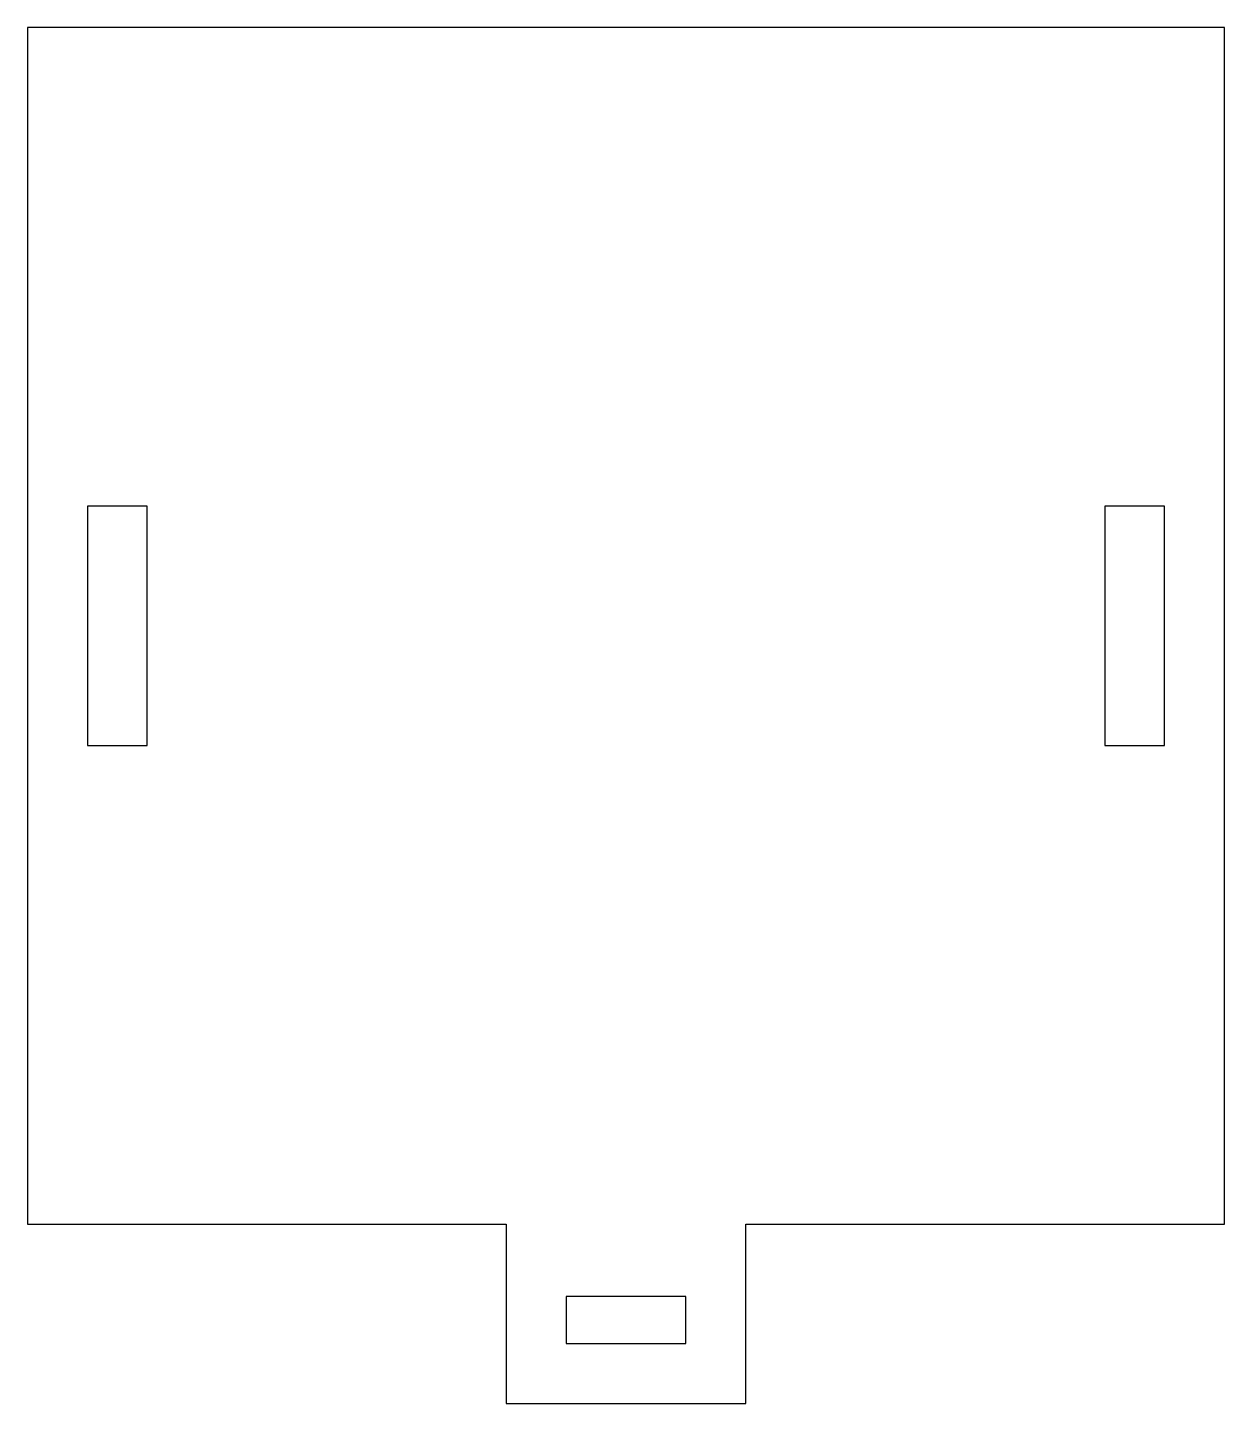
# Model space of a CAD drawing. Header units: millimetres. Extents: x 0 to 100, y -115 to 0.
import ezdxf

# ---------------------------------------------------------------- set-up
doc = ezdxf.new("R2010")
doc.units = ezdxf.units.MM

msp = doc.modelspace()

# ---------------------------------------------------------------- linework, layer by layer
at = {"color": 7, "linetype": 'Continuous', "lineweight": 25}
for p, q in [((0, 0), (0, -100)), ((100, 0), (0, 0)), ((100, -100), (100, 0)), ((5, -40), (5, -60)), ((10, -40), (5, -40)), ((10, -60), (10, -40)), ((95, -40), (90, -40)), ((90, -40), (90, -60)), ((95, -60), (95, -40)), ((5, -60), (10, -60)), ((90, -60), (95, -60)), ((0, -100), (40, -100)), ((40, -100), (40, -115)), ((60, -115), (60, -100)), ((60, -100), (100, -100)), ((45, -106.06), (45, -110)), ((55, -106.06), (45, -106.06)), ((55, -110), (55, -106.06)), ((45, -110), (55, -110)), ((40, -115), (60, -115))]:
    msp.add_line(p, q, dxfattribs=at)

doc.saveas('drawing.dxf')
